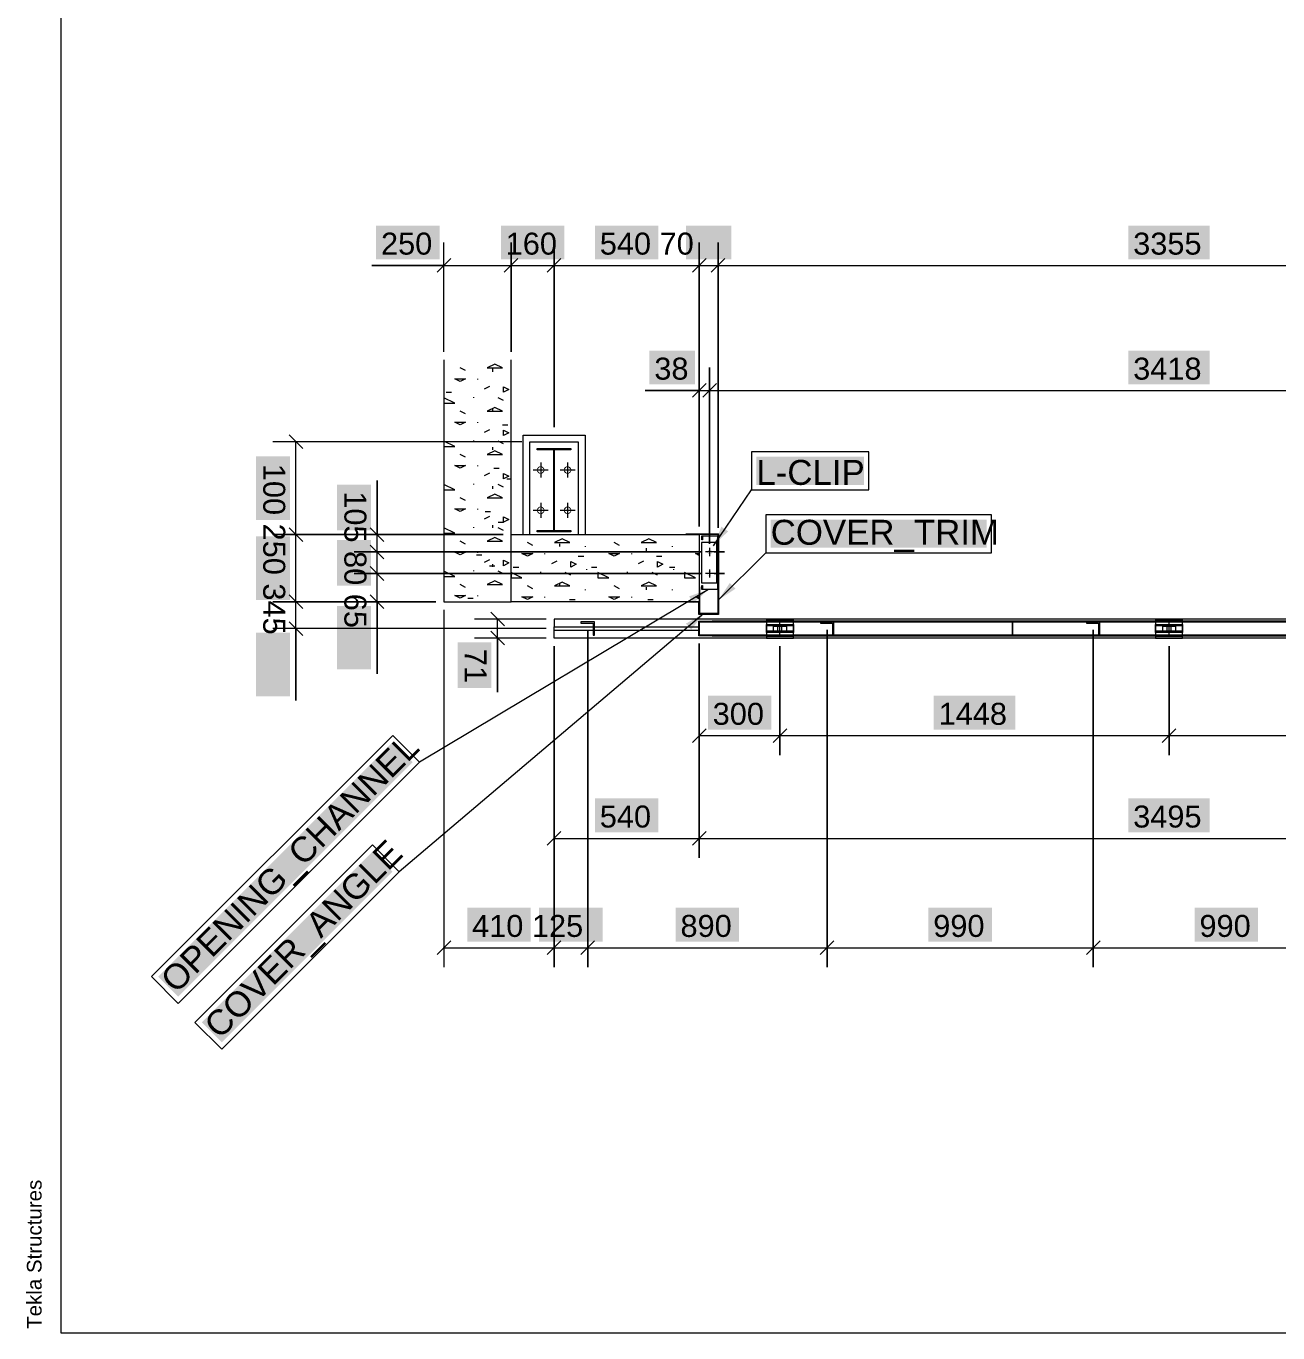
# Model space of a CAD drawing. Header units: inches. Extents: x 0.3 to 15.6, y 0.4 to 11.3.
# Drawn here: x 0.282 to 4.312, y 0.394 to 4.602 of the extents above; entities that cross this region are included whole.
import ezdxf

# ---------------------------------------------------------------- set-up
doc = ezdxf.new("R2010")
doc.units = ezdxf.units.IN
doc.header["$MEASUREMENT"] = 0
for name, color, linetype in [('PDF_Geometry', 7, 'Continuous'), ('PDF_Solid Fills', 7, 'Continuous'), ('PDF_Text', 7, 'Continuous')]:
    doc.layers.add(name, color=color, linetype=linetype)
doc.styles.add('PDF Arial', font='arial.ttf')

msp = doc.modelspace()

# ---------------------------------------------------------------- hatches: boundary and pattern name
at = {"layer": 'PDF_Solid Fills', "true_color": 0xffffff, "transparency": 33554559}
for points in [[(1.6137, 3.8506), (1.6137, 3.9596), (1.6137, 3.9596), (1.4092, 3.9596), (1.4092, 3.9596), (1.4092, 3.8506), (1.4092, 3.8506)], [(2.0152, 3.8506), (2.0152, 3.9596), (2.0152, 3.9596), (1.8107, 3.9596), (1.8107, 3.9596), (1.8107, 3.8506), (1.8107, 3.8506)], [(2.3181, 3.8506), (2.3181, 3.9596), (2.3181, 3.9596), (2.1136, 3.9596), (2.1136, 3.9596), (2.1136, 3.8506), (2.1136, 3.8506)], [(2.5532, 3.8506), (2.5532, 3.9596), (2.5532, 3.9596), (2.4065, 3.9596), (2.4065, 3.9596), (2.4065, 3.8506), (2.4065, 3.8506)], [(4.0932, 3.8506), (4.0932, 3.9596), (4.0932, 3.9596), (3.8309, 3.9596), (3.8309, 3.9596), (3.8309, 3.8506), (3.8309, 3.8506)], [(2.4359, 3.448), (2.4359, 3.5571), (2.4359, 3.5571), (2.2892, 3.5571), (2.2892, 3.5571), (2.2892, 3.448), (2.2892, 3.448)], [(4.0932, 3.448), (4.0932, 3.5571), (4.0932, 3.5571), (3.8309, 3.5571), (3.8309, 3.5571), (3.8309, 3.448), (3.8309, 3.448)], [(1.1313, 3.2162), (1.0222, 3.2162), (1.0222, 3.2162), (1.0222, 3.0117), (1.0222, 3.0117), (1.1313, 3.0117), (1.1313, 3.0117)], [(2.9798, 3.1243), (2.9798, 3.2151), (2.9798, 3.2151), (2.6333, 3.2151), (2.6333, 3.2151), (2.6333, 3.1243), (2.6333, 3.1243)], [(2.9798, 3.1243), (2.9798, 3.2151), (2.9798, 3.2151), (2.6333, 3.2151), (2.6333, 3.2151), (2.6333, 3.1243), (2.6333, 3.1243)], [(1.3926, 3.125), (1.2836, 3.125), (1.2836, 3.125), (1.2836, 2.9783), (1.2836, 2.9783), (1.3926, 2.9783), (1.3926, 2.9783)], [(3.3749, 2.9218), (3.3749, 3.0127), (3.3749, 3.0127), (2.6794, 3.0127), (2.6794, 3.0127), (2.6794, 2.9218), (2.6794, 2.9218)], [(3.3749, 2.9218), (3.3749, 3.0127), (3.3749, 3.0127), (2.6794, 3.0127), (2.6794, 3.0127), (2.6794, 2.9218), (2.6794, 2.9218)], [(1.1313, 2.9587), (1.0222, 2.9587), (1.0222, 2.9587), (1.0222, 2.7542), (1.0222, 2.7542), (1.1313, 2.7542), (1.1313, 2.7542)], [(1.3926, 2.9471), (1.2836, 2.9471), (1.2836, 2.9471), (1.2836, 2.8004), (1.2836, 2.8004), (1.3926, 2.8004), (1.3926, 2.8004)], [(1.3926, 2.7346), (1.2836, 2.7346), (1.2836, 2.7346), (1.2836, 2.5301), (1.2836, 2.5301), (1.3926, 2.5301), (1.3926, 2.5301)], [(1.1313, 2.6481), (1.0222, 2.6481), (1.0222, 2.6481), (1.0222, 2.4436), (1.0222, 2.4436), (1.1313, 2.4436), (1.1313, 2.4436)], [(1.7805, 2.6175), (1.6714, 2.6175), (1.6714, 2.6175), (1.6714, 2.4708), (1.6714, 2.4708), (1.7805, 2.4708), (1.7805, 2.4708)], [(2.6816, 2.3364), (2.6816, 2.4455), (2.6816, 2.4455), (2.4772, 2.4455), (2.4772, 2.4455), (2.4772, 2.3364), (2.4772, 2.3364)], [(3.4668, 2.3364), (3.4668, 2.4455), (3.4668, 2.4455), (3.2045, 2.4455), (3.2045, 2.4455), (3.2045, 2.3364), (3.2045, 2.3364)], [(1.5268, 2.2313), (1.4625, 2.2956), (1.4625, 2.2956), (0.7077, 1.5408), (0.7077, 1.5408), (0.772, 1.4765), (0.772, 1.4765)], [(1.5268, 2.2313), (1.4625, 2.2956), (1.4625, 2.2956), (0.7077, 1.5408), (0.7077, 1.5408), (0.772, 1.4765), (0.772, 1.4765)], [(2.3181, 2.0056), (2.3181, 2.1147), (2.3181, 2.1147), (2.1136, 2.1147), (2.1136, 2.1147), (2.1136, 2.0056), (2.1136, 2.0056)], [(4.0932, 2.0056), (4.0932, 2.1147), (4.0932, 2.1147), (3.8309, 2.1147), (3.8309, 2.1147), (3.8309, 2.0056), (3.8309, 2.0056)], [(1.4615, 1.8789), (1.3973, 1.9432), (1.3973, 1.9432), (0.8478, 1.3937), (0.8478, 1.3937), (0.9121, 1.3295), (0.9121, 1.3295)], [(1.4615, 1.8789), (1.3973, 1.9432), (1.3973, 1.9432), (0.8478, 1.3937), (0.8478, 1.3937), (0.9121, 1.3295), (0.9121, 1.3295)], [(1.907, 1.6535), (1.907, 1.7625), (1.907, 1.7625), (1.7025, 1.7625), (1.7025, 1.7625), (1.7025, 1.6535), (1.7025, 1.6535)], [(2.1385, 1.6535), (2.1385, 1.7625), (2.1385, 1.7625), (1.934, 1.7625), (1.934, 1.7625), (1.934, 1.6535), (1.934, 1.6535)], [(2.5779, 1.6535), (2.5779, 1.7625), (2.5779, 1.7625), (2.3734, 1.7625), (2.3734, 1.7625), (2.3734, 1.6535), (2.3734, 1.6535)], [(3.3917, 1.6535), (3.3917, 1.7625), (3.3917, 1.7625), (3.1872, 1.7625), (3.1872, 1.7625), (3.1872, 1.6535), (3.1872, 1.6535)], [(4.2488, 1.6535), (4.2488, 1.7625), (4.2488, 1.7625), (4.0443, 1.7625), (4.0443, 1.7625), (4.0443, 1.6535), (4.0443, 1.6535)]]:
    msp.add_hatch(color=7, dxfattribs=at).paths.add_polyline_path(points)
at = {"layer": 'PDF_Solid Fills', "transparency": 33554559}
h = msp.add_hatch(color=256, dxfattribs=at)
h.paths.add_polyline_path([(1.9822, 3.8311), (1.9825, 3.8311)], flags=0)
h.paths.add_polyline_path([(1.9819, 3.8311, 0.415242), (1.9822, 3.8309)], flags=0)
h.paths.add_polyline_path([(1.9822, 3.8314, 0.415242), (1.9819, 3.8311)], flags=0)
h = msp.add_hatch(color=256, dxfattribs=at)
h.paths.add_polyline_path([(1.9822, 3.8311), (1.9825, 3.8311)], flags=0)
h.paths.add_polyline_path([(1.9819, 3.8311, 0.415242), (1.9822, 3.8309)], flags=0)
h.paths.add_polyline_path([(1.9822, 3.8314, 0.415242), (1.9819, 3.8311)], flags=0)
h = msp.add_hatch(color=256, dxfattribs=at)
h.paths.add_polyline_path([(2.4496, 3.8311), (2.4498, 3.8311)], flags=0)
h.paths.add_polyline_path([(2.4496, 3.8309, 0.415242), (2.4498, 3.8311)], flags=0)
h.paths.add_polyline_path([(2.4498, 3.8311, 0.415242), (2.4496, 3.8314)], flags=0)
h = msp.add_hatch(color=256, dxfattribs=at)
h.paths.add_polyline_path([(2.4496, 3.8311), (2.4498, 3.8311)], flags=0)
h.paths.add_polyline_path([(2.4496, 3.8309, 0.415242), (2.4498, 3.8311)], flags=0)
h.paths.add_polyline_path([(2.4498, 3.8311, 0.415242), (2.4496, 3.8314)], flags=0)
h = msp.add_hatch(color=256, dxfattribs=at)
h.paths.add_polyline_path([(2.4496, 3.4285), (2.4498, 3.4285)], flags=0)
h.paths.add_polyline_path([(2.4496, 3.4288, 0.413793), (2.4493, 3.4285)], flags=0)
h = msp.add_hatch(color=256, dxfattribs=at)
h.paths.add_polyline_path([(2.4829, 3.4285), (2.4831, 3.4285)], flags=0)
h.paths.add_polyline_path([(2.4831, 3.4285, 0.413793), (2.4829, 3.4288)], flags=0)
h = msp.add_hatch(color=256, dxfattribs=at)
h.paths.add_polyline_path([(2.4829, 3.4285), (2.4831, 3.4285)], flags=0)
h.paths.add_polyline_path([(2.4831, 3.4285, 0.413793), (2.4829, 3.4288)], flags=0)
h = msp.add_hatch(color=256, dxfattribs=at)
h.paths.add_polyline_path([(1.1508, 3.2632), (1.151, 3.2632)], flags=0)
h.paths.add_polyline_path([(1.1508, 3.2635, 0.413793), (1.1505, 3.2632)], flags=0)
h = msp.add_hatch(color=256, dxfattribs=at)
h.paths.add_polyline_path([(1.9389, 3.1603, 0.414219), (1.951, 3.1724)], flags=0)
h.paths.add_polyline_path([(1.9268, 3.1724, 0.414207), (1.9389, 3.1603)], flags=0)
h.paths.add_polyline_path([(1.9389, 3.1845, 0.414207), (1.9268, 3.1724)], flags=0)
h.paths.add_polyline_path([(1.951, 3.1724, 0.414219), (1.9389, 3.1845)], flags=0)
h = msp.add_hatch(color=256, dxfattribs=at)
h.paths.add_polyline_path([(2.0255, 3.1603, 0.414207), (2.0376, 3.1724)], flags=0)
h.paths.add_polyline_path([(2.0133, 3.1724, 0.414219), (2.0255, 3.1603)], flags=0)
h.paths.add_polyline_path([(2.0255, 3.1845, 0.414219), (2.0133, 3.1724)], flags=0)
h.paths.add_polyline_path([(2.0376, 3.1724, 0.414207), (2.0255, 3.1845)], flags=0)
h = msp.add_hatch(color=256, dxfattribs=at)
h.paths.add_polyline_path([(1.9389, 3.0304, 0.414204), (1.951, 3.0425)], flags=0)
h.paths.add_polyline_path([(1.9268, 3.0425, 0.414191), (1.9389, 3.0304)], flags=0)
h.paths.add_polyline_path([(1.9389, 3.0547, 0.414207), (1.9268, 3.0425)], flags=0)
h.paths.add_polyline_path([(1.951, 3.0425, 0.414219), (1.9389, 3.0547)], flags=0)
h = msp.add_hatch(color=256, dxfattribs=at)
h.paths.add_polyline_path([(2.0255, 3.0304, 0.414191), (2.0376, 3.0425)], flags=0)
h.paths.add_polyline_path([(2.0133, 3.0425, 0.414204), (2.0255, 3.0304)], flags=0)
h.paths.add_polyline_path([(2.0255, 3.0547, 0.414219), (2.0133, 3.0425)], flags=0)
h.paths.add_polyline_path([(2.0376, 3.0425, 0.414207), (2.0255, 3.0547)], flags=0)
for points in [[(2.5423, 2.975), (2.495, 2.9286), (2.495, 2.9286), (2.5208, 2.9896), (2.5208, 2.9896)], [(2.5089, 2.9019), (2.5089, 2.9149), (2.5089, 2.9149), (2.5045, 2.9149), (2.5045, 2.9149), (2.5045, 2.9019), (2.5045, 2.9019)], [(2.5089, 2.9019), (2.5089, 2.9149), (2.5089, 2.9149), (2.5045, 2.9149), (2.5045, 2.9149), (2.5045, 2.9019), (2.5045, 2.9019)], [(2.5102, 2.9019), (2.5102, 2.9149), (2.5102, 2.9149), (2.5089, 2.9149), (2.5089, 2.9149), (2.5089, 2.9019), (2.5089, 2.9019)], [(2.5102, 2.9019), (2.5102, 2.9149), (2.5102, 2.9149), (2.5089, 2.9149), (2.5089, 2.9149), (2.5089, 2.9019), (2.5089, 2.9019)], [(2.5089, 2.8327), (2.5089, 2.8456), (2.5089, 2.8456), (2.5045, 2.8456), (2.5045, 2.8456), (2.5045, 2.8327), (2.5045, 2.8327)], [(2.5089, 2.8327), (2.5089, 2.8456), (2.5089, 2.8456), (2.5045, 2.8456), (2.5045, 2.8456), (2.5045, 2.8327), (2.5045, 2.8327)], [(2.5102, 2.8327), (2.5102, 2.8456), (2.5102, 2.8456), (2.5089, 2.8456), (2.5089, 2.8456), (2.5089, 2.8327), (2.5089, 2.8327)], [(2.5102, 2.8327), (2.5102, 2.8456), (2.5102, 2.8456), (2.5089, 2.8456), (2.5089, 2.8456), (2.5089, 2.8327), (2.5089, 2.8327)], [(2.4169, 2.7655), (2.4793, 2.7876), (2.4793, 2.7876), (2.4302, 2.7432), (2.4302, 2.7432)], [(2.5659, 2.79), (2.5108, 2.7533), (2.5108, 2.7533), (2.5475, 2.8084), (2.5475, 2.8084)], [(2.4065, 2.6778), (2.4645, 2.7099), (2.4645, 2.7099), (2.4233, 2.658), (2.4233, 2.658)]]:
    msp.add_hatch(color=256, dxfattribs=at).paths.add_polyline_path(points)
h = msp.add_hatch(color=256, dxfattribs=at)
h.paths.add_polyline_path([(1.1508, 2.9646), (1.151, 2.9646)], flags=0)
h.paths.add_polyline_path([(1.1508, 2.9644, 0.415242), (1.151, 2.9646)], flags=0)
h.paths.add_polyline_path([(1.151, 2.9646, 0.415242), (1.1508, 2.9649)], flags=0)
h = msp.add_hatch(color=256, dxfattribs=at)
h.paths.add_polyline_path([(1.1508, 2.9646), (1.151, 2.9646)], flags=0)
h.paths.add_polyline_path([(1.1508, 2.9644, 0.415242), (1.151, 2.9646)], flags=0)
h.paths.add_polyline_path([(1.151, 2.9646, 0.415242), (1.1508, 2.9649)], flags=0)
h = msp.add_hatch(color=256, dxfattribs=at)
h.paths.add_polyline_path([(1.4121, 2.9646), (1.4124, 2.9646)], flags=0)
h.paths.add_polyline_path([(1.4118, 2.9646, 0.415242), (1.4121, 2.9644)], flags=0)
h.paths.add_polyline_path([(1.4121, 2.9649, 0.415242), (1.4118, 2.9646)], flags=0)
h = msp.add_hatch(color=256, dxfattribs=at)
h.paths.add_polyline_path([(1.4121, 2.9084), (1.4124, 2.9084)], flags=0)
h.paths.add_polyline_path([(1.4124, 2.9084, 0.413793), (1.4121, 2.9086)], flags=0)
h = msp.add_hatch(color=256, dxfattribs=at)
h.paths.add_polyline_path([(1.4121, 2.9084), (1.4124, 2.9084)], flags=0)
h.paths.add_polyline_path([(1.4124, 2.9084, 0.413793), (1.4121, 2.9086)], flags=0)
h = msp.add_hatch(color=256, dxfattribs=at)
h.paths.add_polyline_path([(2.4773, 2.9051, 0.268002), (2.4829, 2.9019)], flags=0)
h.paths.add_polyline_path([(2.4773, 2.9116, 0.267993), (2.4773, 2.9051)], flags=0)
h.paths.add_polyline_path([(2.4829, 2.9149, 0.267984), (2.4773, 2.9116)], flags=0)
h.paths.add_polyline_path([(2.4885, 2.9116, 0.267984), (2.4829, 2.9149)], flags=0)
h.paths.add_polyline_path([(2.4885, 2.9051, 0.267993), (2.4885, 2.9116)], flags=0)
h.paths.add_polyline_path([(2.4829, 2.9019, 0.268002), (2.4885, 2.9051)], flags=0)
h = msp.add_hatch(color=256, dxfattribs=at)
h.paths.add_polyline_path([(1.4121, 2.8391), (1.4124, 2.8391)], flags=0)
h.paths.add_polyline_path([(1.4124, 2.8391, 0.413793), (1.4121, 2.8394)], flags=0)
h = msp.add_hatch(color=256, dxfattribs=at)
h.paths.add_polyline_path([(1.4121, 2.8391), (1.4124, 2.8391)], flags=0)
h.paths.add_polyline_path([(1.4124, 2.8391, 0.413793), (1.4121, 2.8394)], flags=0)
h = msp.add_hatch(color=256, dxfattribs=at)
h.paths.add_polyline_path([(2.4773, 2.8359, 0.267911), (2.4829, 2.8327)], flags=0)
h.paths.add_polyline_path([(2.4773, 2.8424, 0.267955), (2.4773, 2.8359)], flags=0)
h.paths.add_polyline_path([(2.4829, 2.8456, 0.268002), (2.4773, 2.8424)], flags=0)
h.paths.add_polyline_path([(2.4885, 2.8424, 0.268002), (2.4829, 2.8456)], flags=0)
h.paths.add_polyline_path([(2.4885, 2.8359, 0.267955), (2.4885, 2.8424)], flags=0)
h.paths.add_polyline_path([(2.4829, 2.8327, 0.267911), (2.4885, 2.8359)], flags=0)
h = msp.add_hatch(color=256, dxfattribs=at)
h.paths.add_polyline_path([(1.1508, 2.7483), (1.151, 2.7483)], flags=0)
h.paths.add_polyline_path([(1.1508, 2.748, 0.415242), (1.151, 2.7483)], flags=0)
h.paths.add_polyline_path([(1.151, 2.7483, 0.415242), (1.1508, 2.7485)], flags=0)
h = msp.add_hatch(color=256, dxfattribs=at)
h.paths.add_polyline_path([(1.1508, 2.7483), (1.151, 2.7483)], flags=0)
h.paths.add_polyline_path([(1.1508, 2.748, 0.415242), (1.151, 2.7483)], flags=0)
h.paths.add_polyline_path([(1.151, 2.7483, 0.415242), (1.1508, 2.7485)], flags=0)
h = msp.add_hatch(color=256, dxfattribs=at)
h.paths.add_polyline_path([(1.4121, 2.7483), (1.4124, 2.7483)], flags=0)
h.paths.add_polyline_path([(1.4118, 2.7483, 0.415242), (1.4121, 2.748)], flags=0)
h.paths.add_polyline_path([(1.4121, 2.7485, 0.415242), (1.4118, 2.7483)], flags=0)
h = msp.add_hatch(color=256, dxfattribs=at)
h.paths.add_polyline_path([(1.1508, 2.6617), (1.151, 2.6617)], flags=0)
h.paths.add_polyline_path([(1.1508, 2.662, 0.413793), (1.1505, 2.6617)], flags=0)
h = msp.add_hatch(color=256, dxfattribs=at)
h.paths.add_polyline_path([(1.8, 2.6923), (1.8002, 2.6923)], flags=0)
h.paths.add_polyline_path([(1.8, 2.6926, 0.415242), (1.7997, 2.6923)], flags=0)
h.paths.add_polyline_path([(1.8002, 2.6923, 0.415242), (1.8, 2.6926)], flags=0)
h = msp.add_hatch(color=256, dxfattribs=at)
h.paths.add_polyline_path([(1.8, 2.6311), (1.8002, 2.6311)], flags=0)
h.paths.add_polyline_path([(1.8, 2.6314, 0.415242), (1.7997, 2.6311)], flags=0)
h.paths.add_polyline_path([(1.8002, 2.6311, 0.415242), (1.8, 2.6314)], flags=0)
h = msp.add_hatch(color=256, dxfattribs=at)
h.paths.add_polyline_path([(2.4496, 2.3169), (2.4498, 2.3169)], flags=0)
h.paths.add_polyline_path([(2.4496, 2.3172, 0.413793), (2.4493, 2.3169)], flags=0)
h = msp.add_hatch(color=256, dxfattribs=at)
h.paths.add_polyline_path([(2.7092, 2.3169), (2.7095, 2.3169)], flags=0)
h.paths.add_polyline_path([(2.7095, 2.3169, 0.413793), (2.7092, 2.3172)], flags=0)
h = msp.add_hatch(color=256, dxfattribs=at)
h.paths.add_polyline_path([(2.7092, 2.3169), (2.7095, 2.3169)], flags=0)
h.paths.add_polyline_path([(2.7095, 2.3169, 0.413793), (2.7092, 2.3172)], flags=0)
h = msp.add_hatch(color=256, dxfattribs=at)
h.paths.add_polyline_path([(3.9621, 2.3169), (3.9623, 2.3169)], flags=0)
h.paths.add_polyline_path([(3.9621, 2.3167, 0.415242), (3.9623, 2.3169)], flags=0)
h.paths.add_polyline_path([(3.9618, 2.3169, 0.415242), (3.9621, 2.3167)], flags=0)
h = msp.add_hatch(color=256, dxfattribs=at)
h.paths.add_polyline_path([(3.9621, 2.3169), (3.9623, 2.3169)], flags=0)
h.paths.add_polyline_path([(3.9621, 2.3167, 0.415242), (3.9623, 2.3169)], flags=0)
h.paths.add_polyline_path([(3.9618, 2.3169, 0.415242), (3.9621, 2.3167)], flags=0)
h = msp.add_hatch(color=256, dxfattribs=at)
h.paths.add_polyline_path([(1.9822, 1.9861), (1.9825, 1.9861)], flags=0)
h.paths.add_polyline_path([(1.9825, 1.9861, 0.413793), (1.9822, 1.9864)], flags=0)
h = msp.add_hatch(color=256, dxfattribs=at)
h.paths.add_polyline_path([(2.4496, 1.9861), (2.4498, 1.9861)], flags=0)
h.paths.add_polyline_path([(2.4496, 1.9864, 0.413793), (2.4493, 1.9861)], flags=0)
h = msp.add_hatch(color=256, dxfattribs=at)
h.paths.add_polyline_path([(2.4496, 1.9861), (2.4498, 1.9861)], flags=0)
h.paths.add_polyline_path([(2.4496, 1.9864, 0.413793), (2.4493, 1.9861)], flags=0)
h = msp.add_hatch(color=256, dxfattribs=at)
h.paths.add_polyline_path([(1.9822, 1.634), (1.9825, 1.634)], flags=0)
h.paths.add_polyline_path([(1.9819, 1.634, 0.415242), (1.9822, 1.6337)], flags=0)
h.paths.add_polyline_path([(1.9822, 1.6342, 0.415242), (1.9819, 1.634)], flags=0)
h = msp.add_hatch(color=256, dxfattribs=at)
h.paths.add_polyline_path([(1.9822, 1.634), (1.9825, 1.634)], flags=0)
h.paths.add_polyline_path([(1.9819, 1.634, 0.415242), (1.9822, 1.6337)], flags=0)
h.paths.add_polyline_path([(1.9822, 1.6342, 0.415242), (1.9819, 1.634)], flags=0)
h = msp.add_hatch(color=256, dxfattribs=at)
h.paths.add_polyline_path([(2.0904, 1.634), (2.0906, 1.634)], flags=0)
h.paths.add_polyline_path([(2.0901, 1.634, 0.415242), (2.0904, 1.6337)], flags=0)
h.paths.add_polyline_path([(2.0904, 1.6342, 0.415242), (2.0901, 1.634)], flags=0)
h = msp.add_hatch(color=256, dxfattribs=at)
h.paths.add_polyline_path([(2.0904, 1.634), (2.0906, 1.634)], flags=0)
h.paths.add_polyline_path([(2.0901, 1.634, 0.415242), (2.0904, 1.6337)], flags=0)
h.paths.add_polyline_path([(2.0904, 1.6342, 0.415242), (2.0901, 1.634)], flags=0)
h = msp.add_hatch(color=256, dxfattribs=at)
h.paths.add_polyline_path([(2.8609, 1.634), (2.8612, 1.634)], flags=0)
h.paths.add_polyline_path([(2.8606, 1.634, 0.415242), (2.8609, 1.6337)], flags=0)
h.paths.add_polyline_path([(2.8609, 1.6342, 0.415242), (2.8606, 1.634)], flags=0)
h = msp.add_hatch(color=256, dxfattribs=at)
h.paths.add_polyline_path([(2.8609, 1.634), (2.8612, 1.634)], flags=0)
h.paths.add_polyline_path([(2.8606, 1.634, 0.415242), (2.8609, 1.6337)], flags=0)
h.paths.add_polyline_path([(2.8609, 1.6342, 0.415242), (2.8606, 1.634)], flags=0)
h = msp.add_hatch(color=256, dxfattribs=at)
h.paths.add_polyline_path([(3.718, 1.634), (3.7182, 1.634)], flags=0)
h.paths.add_polyline_path([(3.7177, 1.634, 0.415242), (3.718, 1.6337)], flags=0)
h.paths.add_polyline_path([(3.718, 1.6342, 0.415242), (3.7177, 1.634)], flags=0)
h = msp.add_hatch(color=256, dxfattribs=at)
h.paths.add_polyline_path([(3.718, 1.634), (3.7182, 1.634)], flags=0)
h.paths.add_polyline_path([(3.7177, 1.634, 0.415242), (3.718, 1.6337)], flags=0)
h.paths.add_polyline_path([(3.718, 1.6342, 0.415242), (3.7177, 1.634)], flags=0)

# ---------------------------------------------------------------- linework, layer by layer
at = {"layer": 'PDF_Geometry', "lineweight": 5}
for points in [[(0.3937, 0.3937), (15.5576, 0.3937), (15.5576, 11.2992), (0.3937, 11.2992)], [(1.8437, 3.9051), (1.8437, 3.5533)], [(1.9822, 3.9051), (1.9822, 3.3108)], [(2.4496, 3.9051), (2.4496, 2.9906)], [(2.5102, 3.9051), (2.5102, 2.9863)], [(1.8217, 3.8091), (1.8657, 3.8531)], [(1.844, 3.8311), (1.8437, 3.8311)], [(1.9602, 3.8091), (2.0042, 3.8531)], [(2.4275, 3.8091), (2.4716, 3.8531)], [(2.4881, 3.8091), (2.5322, 3.8531)], [(2.5104, 3.8311), (2.5102, 3.8311)], [(1.7916, 3.5135), (1.7669, 3.5012), (1.8163, 3.5012)], [(2.4829, 3.5025), (2.4829, 2.9344)], [(1.6622, 3.4663), (1.6971, 3.4663), (1.6797, 3.4576)], [(1.8193, 3.4401), (1.8367, 3.4314), (1.8193, 3.4227)], [(2.4609, 3.4065), (2.5049, 3.4506)], [(1.7916, 3.3739), (1.7669, 3.3616), (1.8163, 3.3616)], [(1.6622, 3.3267), (1.6971, 3.3267), (1.6797, 3.318)], [(1.8193, 3.3005), (1.8367, 3.2918), (1.8193, 3.2831)], [(1.9281, 3.2373), (1.9281, 3.2416), (2.0363, 3.2416), (2.0363, 3.2373)], [(1.7916, 3.2343), (1.7669, 3.222), (1.8163, 3.222)], [(1.9839, 2.9776), (1.9839, 3.2373), (1.9805, 3.2373), (1.9805, 2.9776)], [(2.6177, 3.2307), (2.6177, 3.1087), (2.9954, 3.1087), (2.9954, 3.2307)], [(1.6622, 3.1871), (1.6971, 3.1871), (1.6797, 3.1784)], [(1.8193, 3.1609), (1.8367, 3.1522), (1.8193, 3.1435)], [(1.7916, 3.0947), (1.7669, 3.0824), (1.8163, 3.0824)], [(1.6622, 3.0475), (1.6971, 3.0475), (1.6797, 3.0388)], [(1.8193, 3.0213), (1.8367, 3.0126), (1.8193, 3.0039)], [(2.6638, 3.0282), (2.6638, 2.9062), (3.3905, 2.9062), (3.3905, 3.0282)], [(1.0768, 2.9646), (1.8177, 2.9646)], [(1.1728, 2.9426), (1.1287, 2.9867)], [(1.7916, 2.9551), (1.7669, 2.9428), (1.8163, 2.9428)], [(1.8437, 2.7483), (1.8437, 2.9646), (2.4496, 2.9646), (2.4496, 2.7483)], [(1.9281, 2.9733), (1.9281, 2.9776), (2.0363, 2.9776), (2.0363, 2.9733)], [(2.008, 2.9508), (1.9833, 2.9385), (2.0327, 2.9385)], [(2.2872, 2.9508), (2.2625, 2.9385), (2.3119, 2.9385)], [(2.5119, 2.9664), (2.5119, 2.7076), (2.4478, 2.7076), (2.4478, 2.7465), (2.4046, 2.7465), (2.4046, 2.7483), (2.4496, 2.7483), (2.4496, 2.7093), (2.5102, 2.7093), (2.5102, 2.9646), (2.4072, 2.9646), (2.4072, 2.9664)], [(2.4582, 2.9603), (2.5102, 2.9603), (2.5102, 2.7872), (2.4582, 2.7872), (2.4582, 2.8002), (2.4595, 2.8002), (2.4595, 2.7885), (2.5089, 2.7885), (2.5089, 2.959), (2.4595, 2.959), (2.4595, 2.9473), (2.4582, 2.9473)], [(1.3381, 2.9084), (2.4569, 2.9084)], [(1.4341, 2.8864), (1.3901, 2.9304)], [(1.6622, 2.9079), (1.6971, 2.9079), (1.6797, 2.8992)], [(2.5305, 2.9084), (2.4976, 2.9084)], [(2.5102, 2.9149), (2.5089, 2.9149), (2.5045, 2.9149), (2.5089, 2.9149)], [(1.8193, 2.8817), (1.8367, 2.873), (1.8193, 2.8643)], [(1.8786, 2.9036), (1.9135, 2.9036), (1.8961, 2.8948)], [(2.0357, 2.8774), (2.0531, 2.8687), (2.0357, 2.8599)], [(2.1578, 2.9036), (2.1927, 2.9036), (2.1753, 2.8948)], [(2.3149, 2.8774), (2.3323, 2.8687), (2.3149, 2.8599)], [(2.5102, 2.9019), (2.5089, 2.9019), (2.5045, 2.9019), (2.5089, 2.9019)], [(1.3381, 2.8391), (2.4569, 2.8391)], [(1.4341, 2.8171), (1.3901, 2.8612)], [(1.8437, 2.8425), (1.8437, 2.825), (1.8786, 2.825)], [(2.1229, 2.8425), (2.1229, 2.825), (2.1578, 2.825)], [(2.4021, 2.8425), (2.4021, 2.825), (2.437, 2.825)], [(2.5305, 2.8391), (2.4976, 2.8391)], [(2.5102, 2.8456), (2.5089, 2.8456), (2.5045, 2.8456), (2.5089, 2.8456)], [(2.5102, 2.8327), (2.5089, 2.8327), (2.5045, 2.8327), (2.5089, 2.8327)], [(1.7916, 2.8155), (1.7669, 2.8032), (1.8163, 2.8032)], [(2.008, 2.8112), (1.9833, 2.7989), (2.0327, 2.7989)], [(2.2872, 2.8112), (2.2625, 2.7989), (2.3119, 2.7989)], [(2.4509, 2.7959), (2.4496, 2.7959), (2.4496, 2.7093), (2.5102, 2.7093), (2.5102, 2.7106), (2.4509, 2.7106)], [(1.0768, 2.7483), (1.6014, 2.7483)], [(1.1728, 2.7262), (1.1287, 2.7703)], [(1.6622, 2.7683), (1.6971, 2.7683), (1.6797, 2.7596)], [(1.8786, 2.764), (1.9135, 2.764), (1.8961, 2.7552)], [(2.1578, 2.764), (2.1927, 2.764), (2.1753, 2.7552)], [(2.1077, 2.6401), (2.112, 2.6401), (2.112, 2.6833), (2.0687, 2.6833), (2.0687, 2.679), (2.1077, 2.679)], [(2.0904, 1.5717), (2.0904, 2.6574)], [(2.4496, 2.6401), (2.4496, 2.6833), (3.4579, 2.6833), (3.4579, 2.6401)], [(2.6659, 2.6855), (2.6659, 2.6379), (2.6659, 2.6314), (2.7525, 2.6314), (2.7525, 2.6379), (2.7525, 2.6855), (2.7525, 2.692), (2.6659, 2.692)], [(2.7525, 2.6487), (2.6659, 2.6487), (2.6659, 2.6747), (2.7525, 2.6747)], [(2.7309, 2.6686), (2.6876, 2.6686), (2.6876, 2.6548), (2.7309, 2.6548)], [(2.8782, 2.6401), (2.8825, 2.6401), (2.8825, 2.6833), (2.8393, 2.6833), (2.8393, 2.679), (2.8782, 2.679)], [(2.8609, 1.5717), (2.8609, 2.6574)], [(3.4579, 2.6401), (3.4579, 2.6833), (4.4662, 2.6833), (4.4662, 2.6401)], [(3.7353, 2.6401), (3.7396, 2.6401), (3.7396, 2.6833), (3.6963, 2.6833), (3.6963, 2.679), (3.7353, 2.679)], [(3.718, 1.5717), (3.718, 2.6574)], [(3.9188, 2.6855), (3.9188, 2.6379), (3.9188, 2.6314), (4.0053, 2.6314), (4.0053, 2.6379), (4.0053, 2.6855), (4.0053, 2.692), (3.9188, 2.692)], [(4.0053, 2.6487), (3.9188, 2.6487), (3.9188, 2.6747), (4.0053, 2.6747)], [(3.9837, 2.6686), (3.9404, 2.6686), (3.9404, 2.6548), (3.9837, 2.6548)], [(2.4496, 1.9238), (2.4496, 2.6141)], [(1.9822, 1.5717), (1.9822, 2.6051)], [(2.7092, 2.2546), (2.7092, 2.6055)], [(3.9621, 2.2546), (3.9621, 2.6055)], [(0.6857, 1.5408), (0.772, 1.4545), (1.5488, 2.2313), (1.4625, 2.3176)], [(2.6872, 2.2949), (2.7313, 2.339)], [(3.94, 2.2949), (3.9841, 2.339)], [(2.4275, 1.9641), (2.4716, 2.0082)], [(0.8258, 1.3937), (0.9121, 1.3074), (1.4836, 1.8789), (1.3973, 1.9652)], [(1.9602, 1.612), (2.0042, 1.656)], [(2.0683, 1.612), (2.1124, 1.656)], [(2.8389, 1.612), (2.8829, 1.656)], [(3.696, 1.612), (3.74, 1.656)]]:
    msp.add_lwpolyline(points, close=True, dxfattribs=at)
for points in [[(1.6273, 3.5533), (1.6273, 3.9051)], [(1.6273, 3.8311), (1.3956, 3.8311), (1.6273, 3.8311), (1.8437, 3.8311), (1.9822, 3.8311), (2.4496, 3.8311), (2.5102, 3.8311), (5.414, 3.8311), (5.4745, 3.8311), (8.8821, 3.8311)], [(1.6494, 3.8531), (1.6053, 3.8091)], [(1.6273, 3.8311), (1.6276, 3.8311)], [(1.6273, 3.5274), (1.6273, 2.7483), (1.8437, 2.7483), (1.8437, 3.5274)], [(1.6971, 3.4925), (1.6797, 3.5012)], [(1.7844, 3.489), (1.7844, 3.4977)], [(2.4496, 2.9906), (2.4496, 3.5025)], [(1.7364, 3.4641), (1.7364, 3.4663)], [(1.8437, 3.4576), (1.8437, 3.4576)], [(1.6343, 3.4227), (1.6518, 3.4227)], [(1.7582, 3.4336), (1.7756, 3.4423)], [(2.4496, 3.4285), (2.2756, 3.4285), (2.4496, 3.4285), (2.4829, 3.4285), (5.4412, 3.4285), (5.4745, 3.4285), (5.6485, 3.4285), (5.4745, 3.4285)], [(2.4716, 3.4506), (2.4275, 3.4065)], [(1.6273, 3.3878), (1.6622, 3.3878), (1.6273, 3.4052)], [(1.7233, 3.4052), (1.7233, 3.4074)], [(1.7844, 3.3633), (1.7844, 3.372)], [(1.8193, 3.3965), (1.8018, 3.4052)], [(1.6971, 3.3529), (1.6797, 3.3616)], [(1.7364, 3.3245), (1.7364, 3.3267)], [(1.1287, 3.2853), (1.1728, 3.2412)], [(1.7582, 3.294), (1.7756, 3.3027)], [(1.8158, 3.318), (1.8332, 3.318)], [(1.8827, 2.9646), (1.8827, 3.2849), (2.0817, 3.2849), (2.0817, 2.9646)], [(1.8783, 3.2632), (1.0768, 3.2632)], [(1.1508, 2.6617), (1.1508, 2.43), (1.1508, 2.6617), (1.1508, 2.7483), (1.1508, 2.9646), (1.1508, 3.2632)], [(1.6273, 3.2482), (1.6622, 3.2482), (1.6273, 3.2656)], [(1.7233, 3.2656), (1.7233, 3.2678)], [(1.7844, 3.2377), (1.7844, 3.2464)], [(1.8193, 3.2569), (1.8018, 3.2656)], [(1.9043, 2.9646), (1.9043, 3.2632), (2.0601, 3.2632), (2.0601, 2.9646)], [(1.6971, 3.2133), (1.6797, 3.222)], [(1.7364, 3.1849), (1.7364, 3.1871)], [(1.7582, 3.1544), (1.7756, 3.1631)], [(1.7879, 3.1784), (1.8053, 3.1784)], [(1.9631, 3.1724), (1.9147, 3.1724)], [(1.9389, 3.1966), (1.9389, 3.1481)], [(2.0497, 3.1724), (2.0012, 3.1724)], [(2.0255, 3.1966), (2.0255, 3.1481)], [(1.4121, 2.7483), (1.4121, 2.5165), (1.4121, 2.7483), (1.4121, 2.8391), (1.4121, 2.9084), (1.4121, 2.9646), (1.4121, 3.1386), (1.4121, 2.9646)], [(1.6273, 3.1086), (1.6622, 3.1086), (1.6273, 3.126)], [(1.7233, 3.126), (1.7233, 3.1282)], [(1.7844, 3.112), (1.7844, 3.1208)], [(1.8193, 3.1173), (1.8018, 3.126)], [(1.8297, 3.1435), (1.8437, 3.1435)], [(1.6971, 3.0737), (1.6797, 3.0824)], [(2.495, 2.9286), (2.6177, 3.1087)], [(1.7364, 3.0453), (1.7364, 3.0475)], [(1.7599, 3.0388), (1.7774, 3.0388)], [(1.9631, 3.0425), (1.9147, 3.0425)], [(1.9389, 3.0668), (1.9389, 3.0183)], [(2.0497, 3.0425), (2.0012, 3.0425)], [(2.0255, 3.0668), (2.0255, 3.0183)], [(1.7233, 2.9864), (1.7233, 2.9886)], [(1.7582, 3.0148), (1.7756, 3.0235)], [(1.7844, 2.9864), (1.7844, 2.9951)], [(1.8018, 3.0039), (1.8193, 3.0039)], [(1.8177, 2.9646), (1.3381, 2.9646)], [(1.3901, 2.9867), (1.4341, 2.9426)], [(1.6273, 2.969), (1.6622, 2.969), (1.6273, 2.9864)], [(1.8193, 2.9777), (1.8018, 2.9864)], [(1.6971, 2.9341), (1.6797, 2.9428)], [(1.7364, 2.9057), (1.7364, 2.9079)], [(1.9135, 2.9297), (1.8961, 2.9385)], [(2.0008, 2.9263), (2.0008, 2.935)], [(2.0836, 2.9254), (2.0836, 2.9276)], [(2.1927, 2.9297), (2.1753, 2.9385)], [(2.28, 2.9123), (2.28, 2.921)], [(2.3628, 2.9254), (2.3628, 2.9276)], [(2.5089, 2.9387), (2.4569, 2.9387), (2.4569, 2.8089), (2.5089, 2.8089)], [(2.4959, 2.9084), (2.4699, 2.9084)], [(2.4829, 2.9214), (2.4829, 2.8954)], [(2.5045, 2.9387), (2.5045, 2.8089)], [(2.5108, 2.7533), (2.6638, 2.9062)], [(1.732, 2.8992), (1.7495, 2.8992)], [(1.7582, 2.8752), (1.7756, 2.8839)], [(1.7739, 2.8643), (1.7914, 2.8643)], [(1.7844, 2.8608), (1.7844, 2.8695)], [(1.9528, 2.9014), (1.9528, 2.9036)], [(1.9746, 2.8709), (1.992, 2.8796)], [(2.0601, 2.8948), (2.0775, 2.8948)], [(2.232, 2.9014), (2.232, 2.9036)], [(2.2538, 2.8709), (2.2712, 2.8796)], [(2.3114, 2.8948), (2.3288, 2.8948)], [(2.4496, 2.8973), (2.437, 2.9036), (2.4496, 2.9036)], [(1.6273, 2.8294), (1.6622, 2.8294), (1.6273, 2.8468)], [(1.7233, 2.8468), (1.7233, 2.849)], [(1.8193, 2.8381), (1.8018, 2.8468)], [(1.8507, 2.8599), (1.8681, 2.8599)], [(1.9397, 2.8425), (1.9397, 2.8447)], [(2.0357, 2.8338), (2.0182, 2.8425)], [(2.088, 2.8512), (2.088, 2.8534)], [(2.102, 2.8599), (2.1194, 2.8599)], [(2.2189, 2.8425), (2.2189, 2.8447)], [(2.3149, 2.8338), (2.2974, 2.8425)], [(2.3532, 2.8599), (2.3707, 2.8599)], [(2.3672, 2.8512), (2.3672, 2.8534)], [(2.4959, 2.8391), (2.4699, 2.8391)], [(2.4829, 2.8521), (2.4829, 2.8262)], [(2.4793, 2.7876), (1.5488, 2.2313)], [(1.6971, 2.7945), (1.6797, 2.8032)], [(1.9135, 2.7901), (1.8961, 2.7989)], [(2.0008, 2.8006), (2.0008, 2.8093)], [(2.0836, 2.7858), (2.0836, 2.788)], [(2.1927, 2.7901), (2.1753, 2.7989)], [(2.28, 2.7867), (2.28, 2.7954)], [(2.3628, 2.7858), (2.3628, 2.788)], [(1.6014, 2.7483), (1.3381, 2.7483)], [(1.3901, 2.7703), (1.4341, 2.7262)], [(1.7041, 2.7596), (1.7216, 2.7596)], [(1.7364, 2.7661), (1.7364, 2.7683)], [(1.9528, 2.7618), (1.9528, 2.764)], [(2.0322, 2.7552), (2.0496, 2.7552)], [(2.232, 2.7618), (2.232, 2.764)], [(2.2834, 2.7552), (2.3009, 2.7552)], [(2.4496, 2.7577), (2.437, 2.764), (2.4496, 2.764)], [(2.4645, 2.7099), (1.4836, 1.8789)], [(1.6273, 2.7223), (1.6273, 1.5717)], [(1.7779, 2.7143), (1.822, 2.6703)], [(1.9562, 2.6617), (1.0768, 2.6617)], [(1.1287, 2.6837), (1.1728, 2.6397)], [(1.9562, 2.6923), (1.726, 2.6923)], [(1.7779, 2.6531), (1.822, 2.6091)], [(1.8, 2.6311), (1.8, 2.4571), (1.8, 2.6311), (1.8, 2.6923)], [(8.8821, 2.6669), (8.8821, 2.6923), (1.9822, 2.6923), (1.9822, 2.6669)], [(5.4758, 2.6669), (8.8821, 2.6669), (8.8821, 2.6565), (8.8821, 2.6311), (1.9822, 2.6311), (1.9822, 2.6565), (1.9822, 2.6669), (2.4483, 2.6669)], [(1.9822, 2.6565), (2.4483, 2.6565)], [(2.1077, 2.6617), (2.112, 2.6617)], [(2.4915, 2.6379), (2.4483, 2.6379), (2.4483, 2.6855), (2.4915, 2.6855)], [(2.4915, 2.6842), (2.4496, 2.6842), (2.4496, 2.6392), (2.4915, 2.6392)], [(5.4326, 2.6855), (2.4915, 2.6855), (2.4915, 2.6842), (5.4326, 2.6842)], [(2.7525, 2.6877), (2.6659, 2.6877)], [(2.7525, 2.6704), (2.6659, 2.6704)], [(2.7525, 2.6531), (2.6659, 2.6531)], [(2.7027, 2.6704), (2.7027, 2.6747)], [(2.7027, 2.6548), (2.7027, 2.6686)], [(2.7027, 2.6487), (2.7027, 2.6531)], [(2.7092, 2.6418), (2.7092, 2.692)], [(2.7157, 2.6704), (2.7157, 2.6747)], [(2.7157, 2.6548), (2.7157, 2.6686)], [(2.7157, 2.6487), (2.7157, 2.6531)], [(2.8782, 2.6617), (2.8825, 2.6617)], [(3.7353, 2.6617), (3.7396, 2.6617)], [(4.0053, 2.6877), (3.9188, 2.6877)], [(4.0053, 2.6704), (3.9188, 2.6704)], [(4.0053, 2.6531), (3.9188, 2.6531)], [(3.9556, 2.6704), (3.9556, 2.6747)], [(3.9556, 2.6548), (3.9556, 2.6686)], [(3.9556, 2.6487), (3.9556, 2.6531)], [(3.9621, 2.6418), (3.9621, 2.692)], [(3.9686, 2.6704), (3.9686, 2.6747)], [(3.9686, 2.6548), (3.9686, 2.6686)], [(3.9686, 2.6487), (3.9686, 2.6531)], [(1.9562, 2.6311), (1.726, 2.6311)], [(2.4496, 2.6132), (2.4496, 2.2546)], [(5.4326, 2.6392), (2.4915, 2.6392), (2.4915, 2.6379), (5.4326, 2.6379)], [(2.7525, 2.6358), (2.6659, 2.6358)], [(4.0053, 2.6358), (3.9188, 2.6358)], [(1.9822, 2.6051), (1.9822, 1.9238)], [(2.4716, 2.339), (2.4275, 2.2949)], [(2.4496, 2.3169), (2.7092, 2.3169), (3.9621, 2.3169), (5.2149, 2.3169), (5.4745, 2.3169)], [(2.0042, 2.0082), (1.9602, 1.9641)], [(1.9822, 1.9861), (2.4496, 1.9861), (5.4745, 1.9861), (8.8821, 1.9861)], [(1.6494, 1.656), (1.6053, 1.612)], [(1.6273, 1.634), (1.9822, 1.634), (2.0904, 1.634), (2.8609, 1.634), (3.718, 1.634), (4.5751, 1.634), (5.4321, 1.634), (6.2892, 1.634), (7.1463, 1.634), (8.0034, 1.634), (8.7739, 1.634), (8.8821, 1.634), (9.1138, 1.634), (8.8821, 1.634)], [(1.6273, 1.634), (1.6276, 1.634)]]:
    msp.add_lwpolyline(points, dxfattribs=at)
for points in [[(1.6271, 3.8311), (1.6271, 3.8313), (1.6272, 3.8314), (1.6273, 3.8314)], [(1.6273, 3.8309), (1.6272, 3.8309), (1.6271, 3.831), (1.6271, 3.8311)], [(1.6273, 3.8314), (1.6275, 3.8314), (1.6276, 3.8313), (1.6276, 3.8311)], [(1.6276, 3.8311), (1.6276, 3.831), (1.6275, 3.8309), (1.6273, 3.8309)], [(1.8434, 3.8311), (1.8434, 3.8313), (1.8436, 3.8314), (1.8437, 3.8314)], [(1.8434, 3.8311), (1.8434, 3.8313), (1.8436, 3.8314), (1.8437, 3.8314)], [(1.8437, 3.8309), (1.8436, 3.8309), (1.8434, 3.831), (1.8434, 3.8311)], [(1.8437, 3.8309), (1.8436, 3.8309), (1.8434, 3.831), (1.8434, 3.8311)], [(1.8437, 3.8314), (1.8439, 3.8314), (1.844, 3.8313), (1.844, 3.8311)], [(1.8437, 3.8314), (1.8439, 3.8314), (1.844, 3.8313), (1.844, 3.8311)], [(1.844, 3.8311), (1.844, 3.831), (1.8439, 3.8309), (1.8437, 3.8309)], [(1.844, 3.8311), (1.844, 3.831), (1.8439, 3.8309), (1.8437, 3.8309)], [(1.9822, 3.8314), (1.9823, 3.8314), (1.9825, 3.8313), (1.9825, 3.8311)], [(1.9822, 3.8314), (1.9823, 3.8314), (1.9825, 3.8313), (1.9825, 3.8311)], [(1.9825, 3.8311), (1.9825, 3.831), (1.9823, 3.8309), (1.9822, 3.8309)], [(1.9825, 3.8311), (1.9825, 3.831), (1.9823, 3.8309), (1.9822, 3.8309)], [(2.4493, 3.8311), (2.4493, 3.8313), (2.4494, 3.8314), (2.4496, 3.8314)], [(2.4493, 3.8311), (2.4493, 3.8313), (2.4494, 3.8314), (2.4496, 3.8314)], [(2.4496, 3.8309), (2.4494, 3.8309), (2.4493, 3.831), (2.4493, 3.8311)], [(2.4496, 3.8309), (2.4494, 3.8309), (2.4493, 3.831), (2.4493, 3.8311)], [(2.5099, 3.8311), (2.5099, 3.8313), (2.51, 3.8314), (2.5102, 3.8314)], [(2.5099, 3.8311), (2.5099, 3.8313), (2.51, 3.8314), (2.5102, 3.8314)], [(2.5102, 3.8309), (2.51, 3.8309), (2.5099, 3.831), (2.5099, 3.8311)], [(2.5102, 3.8309), (2.51, 3.8309), (2.5099, 3.831), (2.5099, 3.8311)], [(2.5102, 3.8314), (2.5103, 3.8314), (2.5104, 3.8313), (2.5104, 3.8311)], [(2.5102, 3.8314), (2.5103, 3.8314), (2.5104, 3.8313), (2.5104, 3.8311)], [(2.5104, 3.8311), (2.5104, 3.831), (2.5103, 3.8309), (2.5102, 3.8309)], [(2.5104, 3.8311), (2.5104, 3.831), (2.5103, 3.8309), (2.5102, 3.8309)], [(2.4496, 3.4283), (2.4494, 3.4283), (2.4493, 3.4284), (2.4493, 3.4285)], [(2.4496, 3.4288), (2.4497, 3.4288), (2.4498, 3.4287), (2.4498, 3.4285)], [(2.4498, 3.4285), (2.4498, 3.4284), (2.4497, 3.4283), (2.4496, 3.4283)], [(2.4826, 3.4285), (2.4826, 3.4287), (2.4827, 3.4288), (2.4829, 3.4288)], [(2.4826, 3.4285), (2.4826, 3.4287), (2.4827, 3.4288), (2.4829, 3.4288)], [(2.4829, 3.4283), (2.4827, 3.4283), (2.4826, 3.4284), (2.4826, 3.4285)], [(2.4829, 3.4283), (2.4827, 3.4283), (2.4826, 3.4284), (2.4826, 3.4285)], [(2.4831, 3.4285), (2.4831, 3.4284), (2.483, 3.4283), (2.4829, 3.4283)], [(2.4831, 3.4285), (2.4831, 3.4284), (2.483, 3.4283), (2.4829, 3.4283)], [(1.1508, 3.263), (1.1506, 3.263), (1.1505, 3.2631), (1.1505, 3.2632)], [(1.1508, 3.2635), (1.1509, 3.2635), (1.151, 3.2634), (1.151, 3.2632)], [(1.151, 3.2632), (1.151, 3.2631), (1.1509, 3.263), (1.1508, 3.263)], [(1.1505, 2.9646), (1.1505, 2.9648), (1.1506, 2.9649), (1.1508, 2.9649)], [(1.1505, 2.9646), (1.1505, 2.9648), (1.1506, 2.9649), (1.1508, 2.9649)], [(1.1508, 2.9644), (1.1506, 2.9644), (1.1505, 2.9645), (1.1505, 2.9646)], [(1.1508, 2.9644), (1.1506, 2.9644), (1.1505, 2.9645), (1.1505, 2.9646)], [(1.4121, 2.9649), (1.4122, 2.9649), (1.4124, 2.9648), (1.4124, 2.9646)], [(1.4124, 2.9646), (1.4124, 2.9645), (1.4122, 2.9644), (1.4121, 2.9644)], [(1.4118, 2.9084), (1.4118, 2.9085), (1.412, 2.9086), (1.4121, 2.9086)], [(1.4118, 2.9084), (1.4118, 2.9085), (1.412, 2.9086), (1.4121, 2.9086)], [(1.4121, 2.9081), (1.412, 2.9081), (1.4118, 2.9082), (1.4118, 2.9084)], [(1.4121, 2.9081), (1.412, 2.9081), (1.4118, 2.9082), (1.4118, 2.9084)], [(1.4124, 2.9084), (1.4124, 2.9082), (1.4122, 2.9081), (1.4121, 2.9081)], [(1.4124, 2.9084), (1.4124, 2.9082), (1.4122, 2.9081), (1.4121, 2.9081)], [(1.4118, 2.8391), (1.4118, 2.8393), (1.412, 2.8394), (1.4121, 2.8394)], [(1.4118, 2.8391), (1.4118, 2.8393), (1.412, 2.8394), (1.4121, 2.8394)], [(1.4121, 2.8389), (1.412, 2.8389), (1.4118, 2.839), (1.4118, 2.8391)], [(1.4121, 2.8389), (1.412, 2.8389), (1.4118, 2.839), (1.4118, 2.8391)], [(1.4124, 2.8391), (1.4124, 2.839), (1.4122, 2.8389), (1.4121, 2.8389)], [(1.4124, 2.8391), (1.4124, 2.839), (1.4122, 2.8389), (1.4121, 2.8389)], [(1.1505, 2.7483), (1.1505, 2.7484), (1.1506, 2.7485), (1.1508, 2.7485)], [(1.1505, 2.7483), (1.1505, 2.7484), (1.1506, 2.7485), (1.1508, 2.7485)], [(1.1508, 2.748), (1.1506, 2.748), (1.1505, 2.7481), (1.1505, 2.7483)], [(1.1508, 2.748), (1.1506, 2.748), (1.1505, 2.7481), (1.1505, 2.7483)], [(1.4121, 2.7485), (1.4122, 2.7485), (1.4124, 2.7484), (1.4124, 2.7483)], [(1.4124, 2.7483), (1.4124, 2.7481), (1.4122, 2.748), (1.4121, 2.748)], [(1.1508, 2.6615), (1.1506, 2.6615), (1.1505, 2.6616), (1.1505, 2.6617)], [(1.1508, 2.662), (1.1509, 2.662), (1.151, 2.6619), (1.151, 2.6617)], [(1.151, 2.6617), (1.151, 2.6616), (1.1509, 2.6615), (1.1508, 2.6615)], [(1.8, 2.6921), (1.7998, 2.6921), (1.7997, 2.6922), (1.7997, 2.6923)], [(1.8002, 2.6923), (1.8002, 2.6922), (1.8001, 2.6921), (1.8, 2.6921)], [(1.8, 2.6309), (1.7998, 2.6309), (1.7997, 2.631), (1.7997, 2.6311)], [(1.8002, 2.6311), (1.8002, 2.631), (1.8001, 2.6309), (1.8, 2.6309)], [(2.4496, 2.3167), (2.4494, 2.3167), (2.4493, 2.3168), (2.4493, 2.3169)], [(2.4496, 2.3172), (2.4497, 2.3172), (2.4498, 2.3171), (2.4498, 2.3169)], [(2.4498, 2.3169), (2.4498, 2.3168), (2.4497, 2.3167), (2.4496, 2.3167)], [(2.709, 2.3169), (2.709, 2.3171), (2.7091, 2.3172), (2.7092, 2.3172)], [(2.709, 2.3169), (2.709, 2.3171), (2.7091, 2.3172), (2.7092, 2.3172)], [(2.7092, 2.3167), (2.7091, 2.3167), (2.709, 2.3168), (2.709, 2.3169)], [(2.7092, 2.3167), (2.7091, 2.3167), (2.709, 2.3168), (2.709, 2.3169)], [(2.7095, 2.3169), (2.7095, 2.3168), (2.7094, 2.3167), (2.7092, 2.3167)], [(2.7095, 2.3169), (2.7095, 2.3168), (2.7094, 2.3167), (2.7092, 2.3167)], [(3.9618, 2.3169), (3.9618, 2.3171), (3.9619, 2.3172), (3.9621, 2.3172)], [(3.9618, 2.3169), (3.9618, 2.3171), (3.9619, 2.3172), (3.9621, 2.3172)], [(3.9621, 2.3172), (3.9622, 2.3172), (3.9623, 2.3171), (3.9623, 2.3169)], [(3.9621, 2.3172), (3.9622, 2.3172), (3.9623, 2.3171), (3.9623, 2.3169)], [(1.9819, 1.9861), (1.9819, 1.9863), (1.982, 1.9864), (1.9822, 1.9864)], [(1.9822, 1.9859), (1.982, 1.9859), (1.9819, 1.986), (1.9819, 1.9861)], [(1.9825, 1.9861), (1.9825, 1.986), (1.9823, 1.9859), (1.9822, 1.9859)], [(2.4496, 1.9859), (2.4494, 1.9859), (2.4493, 1.986), (2.4493, 1.9861)], [(2.4496, 1.9859), (2.4494, 1.9859), (2.4493, 1.986), (2.4493, 1.9861)], [(2.4496, 1.9864), (2.4497, 1.9864), (2.4498, 1.9863), (2.4498, 1.9861)], [(2.4496, 1.9864), (2.4497, 1.9864), (2.4498, 1.9863), (2.4498, 1.9861)], [(2.4498, 1.9861), (2.4498, 1.986), (2.4497, 1.9859), (2.4496, 1.9859)], [(2.4498, 1.9861), (2.4498, 1.986), (2.4497, 1.9859), (2.4496, 1.9859)], [(1.6271, 1.634), (1.6271, 1.6341), (1.6272, 1.6342), (1.6273, 1.6342)], [(1.6273, 1.6337), (1.6272, 1.6337), (1.6271, 1.6338), (1.6271, 1.634)], [(1.6273, 1.6342), (1.6275, 1.6342), (1.6276, 1.6341), (1.6276, 1.634)], [(1.6276, 1.634), (1.6276, 1.6338), (1.6275, 1.6337), (1.6273, 1.6337)], [(1.9822, 1.6342), (1.9823, 1.6342), (1.9825, 1.6341), (1.9825, 1.634)], [(1.9822, 1.6342), (1.9823, 1.6342), (1.9825, 1.6341), (1.9825, 1.634)], [(1.9825, 1.634), (1.9825, 1.6338), (1.9823, 1.6337), (1.9822, 1.6337)], [(1.9825, 1.634), (1.9825, 1.6338), (1.9823, 1.6337), (1.9822, 1.6337)], [(2.0904, 1.6342), (2.0905, 1.6342), (2.0906, 1.6341), (2.0906, 1.634)], [(2.0904, 1.6342), (2.0905, 1.6342), (2.0906, 1.6341), (2.0906, 1.634)], [(2.0906, 1.634), (2.0906, 1.6338), (2.0905, 1.6337), (2.0904, 1.6337)], [(2.0906, 1.634), (2.0906, 1.6338), (2.0905, 1.6337), (2.0904, 1.6337)], [(2.8609, 1.6342), (2.861, 1.6342), (2.8612, 1.6341), (2.8612, 1.634)], [(2.8609, 1.6342), (2.861, 1.6342), (2.8612, 1.6341), (2.8612, 1.634)], [(2.8612, 1.634), (2.8612, 1.6338), (2.861, 1.6337), (2.8609, 1.6337)], [(2.8612, 1.634), (2.8612, 1.6338), (2.861, 1.6337), (2.8609, 1.6337)], [(3.718, 1.6342), (3.7181, 1.6342), (3.7182, 1.6341), (3.7182, 1.634)], [(3.718, 1.6342), (3.7181, 1.6342), (3.7182, 1.6341), (3.7182, 1.634)], [(3.7182, 1.634), (3.7182, 1.6338), (3.7181, 1.6337), (3.718, 1.6337)], [(3.7182, 1.634), (3.7182, 1.6338), (3.7181, 1.6337), (3.718, 1.6337)]]:
    msp.add_open_spline(points, degree=3, dxfattribs=at)

# ---------------------------------------------------------------- texts
at = {"layer": 'PDF_Text', "attachment_point": 7, "style": 'PDF Arial'}
for s, insert, char_height in [('250', (1.4248, 3.865), 0.07083), ('160', (1.8263, 3.865), 0.07083), ('540 70', (2.1292, 3.865), 0.07083), ('3355', (3.8465, 3.865), 0.07083), ('38', (2.3048, 3.4624), 0.07083), ('3418', (3.8465, 3.4624), 0.07083), ('L-CLIP', (2.6333, 3.1234), 0.08026), ('COVER_TRIM', (2.6794, 2.9086), 0.08026), ('300', (2.4927, 2.3508), 0.07083), ('1448', (3.2201, 2.3508), 0.07083), ('540', (2.1292, 2.02), 0.07083), ('3495', (3.8465, 2.02), 0.07083), ('410 125', (1.7181, 1.6678), 0.07083), ('890', (2.389, 1.6678), 0.07083), ('990', (3.2028, 1.6678), 0.07083), ('990', (4.0599, 1.6678), 0.07083)]:
    msp.add_mtext(s, dxfattribs=dict(at, insert=insert, char_height=char_height))
for s, insert, char_height, rotation in [('100 250 345', (1.0446, 3.1923), 0.070828, 270.0002), ('105 80 65', (1.3059, 3.1039), 0.07083, 270.0002), ('71', (1.6938, 2.5964), 0.07083, 270.0002), ('OPENING_CHANNEL', (0.7813, 1.4672), 0.080264, 45.0001), ('COVER_ANGLE', (0.9214, 1.3201), 0.080264, 45.0001), ('Tekla Structures', (0.3327, 0.4067), 0.047217, 90)]:
    msp.add_mtext(s, dxfattribs=dict(at, insert=insert, char_height=char_height, rotation=rotation))

doc.saveas('drawing.dxf')
